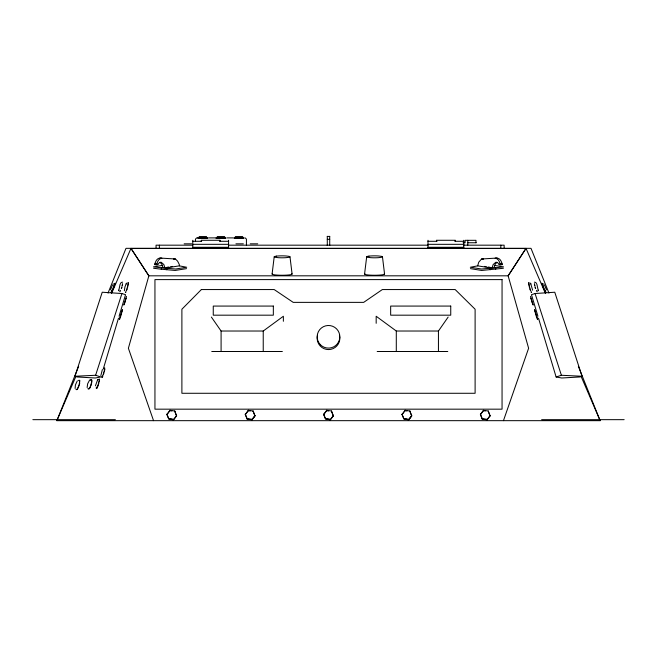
<?xml version="1.0" encoding="UTF-8"?>
<svg xmlns="http://www.w3.org/2000/svg" width="657" height="657" viewBox="0 0 657 657"><rect width="100%" height="100%" fill="white"/><g stroke="black" fill="none" stroke-linecap="round" stroke-linejoin="round"><path stroke-width="0.99" d="M186.547 268.631L175.14 270.454L161.326 269.214L161.326 267.769L153.459 266.865L162.148 265.469M166.722 269.731L166.722 268.286L161.326 267.769M175.427 258.989L159.955 258.053C156.76 258.226 155.249 261.88 154.756 264.631L157.795 264.631L159.051 263.03A5.979 3.638 -84.5 0 1 161.22 262.283L163.831 264.525L164.981 268.113L179.336 265.855L179.336 264.557L177.612 261.158L175.427 258.989L173.514 258.809L174.277 259.375M124.37 290.78L124.904 287.002L126.284 283.643M100.841 375.64L102.361 369.595M118.818 290.764L118.753 290.139M118.736 290.591L120.091 284.358L121.175 282.51L122.629 282.132M534.502 309.833L535.036 312.272M534.732 309.759L537.697 319.302M272.097 274.035L274.199 256.821M364.569 274.035L366.672 256.821M95.413 385.84L97.762 379.401L97.523 379.787M156.67 264.812C157.163 262.069 158.674 258.406 161.868 258.234L159.955 258.053M477.664 265.855L478.756 262.168L481.573 258.989L497.045 258.053C500.24 258.226 501.751 261.88 502.244 264.631L499.205 264.631L497.949 263.03A5.979 3.638 84.5 0 0 495.78 262.283L493.169 264.525L492.019 268.113L477.664 265.855L470.33 267.259L481.474 269.017L493.933 267.933L495.082 264.344L496.979 262.324M126.481 296.34L123.754 305.086M121.964 312.272L122.498 309.833M125.955 299.321L126.275 298.163M103.231 369.135L118.49 318.202M119.081 316.239L125.536 294.689L121.931 293.531L102.229 292.234L74.964 376.256L77.206 376.978L95.265 377.997L100.891 376.978L95.61 375.27L74.964 376.256M121.627 313.43L120.141 318.021M125.586 300.561L124.822 302.943M110.532 289.844L110.787 289.121M115.336 283.438L114.926 284.629M95.61 375.27L121.931 293.531M503.451 420.669L528.614 348.243L508.14 275.817L526.011 248.33L545.458 293.531M111.608 291.01L111.181 292.365L115.123 283.183L113.957 285.475M124.198 304.684L124.477 303.928M578.365 366.392L600.137 420.669L56.863 420.669L78.635 366.392M108.044 293.079L125.996 248.33L531.004 248.33L548.956 293.079M111.017 288.546L111.591 287.15M114.548 285.581L113.587 287.881M56.863 420.669L75.9 376.404M111.542 293.531L130.989 248.33L148.86 275.817L128.386 348.243L153.549 420.669M538.182 290.764L538.247 290.139M119.648 319.228L119.853 318.768M111.912 286.436L112.478 285.187M113.07 289.072L111.526 292.308M126.095 283.972L126.604 283.101M438.441 351.495L438.441 331.021L448.14 317.076M77.312 380.822L75.391 385.002L75.12 388.509M119.303 319.302L122.268 309.759M166.903 414.6L169.925 410.313L174.778 410.995L176.61 415.963M171.871 410.986L169.925 410.715L166.903 414.526L168.734 419.092L173.588 419.774L176.61 415.487M245.275 414.6L248.297 410.313L253.15 410.995L254.982 415.963L251.96 419.774L247.106 419.01L245.275 414.526L248.297 410.715L250.243 410.986M251.96 419.774L254.982 415.487M251.96 419.7L254.982 415.889L253.15 411.397M323.646 414.6L326.669 410.313L331.522 410.995L333.354 415.963M326.069 411.471L323.646 414.526L325.478 419.01L330.331 419.774L333.354 415.889L331.522 411.397M330.331 419.774L333.354 415.487M402.018 414.6L405.041 410.313L409.894 410.995L411.725 415.963M406.987 410.986L405.041 410.715L402.018 414.526L403.85 419.01L408.703 419.774L411.725 415.487M409.303 419.01L411.118 416.727M480.39 414.6L483.412 410.313L488.266 410.995L490.097 415.963M485.359 410.986L483.412 410.715L480.39 414.526L482.222 419.092L487.075 419.774L490.097 415.487M487.075 419.774L490.097 415.889L488.636 412.292M112.922 284.374L113.39 283.808M89.681 379.935L87.66 383.737L87.135 387.523M482.723 259.375L483.486 258.809L481.573 258.989M211.39 317.076L221.089 331.021L263.235 331.021L283.364 316.255L283.364 321.289M538.51 318.202L556.109 376.978L561.735 377.997L579.794 376.978L582.036 376.256L554.771 292.234L535.069 293.531L531.464 294.689L537.919 316.239M556.109 376.978L561.39 375.27L582.036 376.256M235.929 243.829L243.345 243.829M199.137 236.545L206.602 236.545M184.165 243.829L191.63 243.829M217.204 236.545L224.678 236.545M235.28 236.545L242.745 236.545M250.243 243.829L257.716 243.829M470.453 268.631L481.671 270.462L503.393 268.27M153.607 268.27L161.326 269.214M154.756 264.631L157.795 264.631M166.894 267.333L168.808 267.029M170.721 266.726L172.635 266.422M493.933 267.933L503.549 266.89L494.852 265.469M497.045 258.053L495.132 258.234C498.326 258.406 499.837 262.069 500.33 264.812M500.092 263.597L502.005 263.416M499.205 264.631L502.244 264.631M534.371 282.132L535.825 282.51L536.909 284.358L538.264 290.591M327.285 236.421L329.715 236.421M197.502 237.891L196.681 237.891L195.458 239.107L195.458 241.127M197.872 237.891L207.867 237.891M208.811 237.891L225.934 237.891M227.223 237.891L233.071 237.891M234.015 237.891L244.01 237.891M197.872 238.138L207.867 238.138M215.948 238.138L225.934 238.138M234.015 238.138L244.01 238.138M327.285 239.337L329.715 239.337M192.772 241.291L201.576 241.291M228.579 241.291L219.775 241.291L219.775 240.281L201.576 240.281L201.576 241.431M427.978 241.291L436.782 241.291M463.785 241.291L454.981 241.291L454.981 240.281L436.782 240.281L436.782 241.431M463.07 242.745L465.115 242.745L465.115 240.322L475.964 240.322L475.964 242.745M467.792 242.745L476.202 242.745M192.772 244.33L228.579 244.33M427.978 244.33L463.785 244.33M192.772 245.176L156.062 245.176L156.062 248.33M228.562 245.176L428.052 245.176M463.785 245.176L504.133 245.176L504.133 248.33M192.772 247.295L228.579 247.295M427.978 247.295L463.785 247.295M376.174 323.31L376.174 316.255L396.294 331.021L438.441 331.021M211.751 351.495L282.354 351.495M377.175 351.495L447.778 351.495M32.85 419.667L115.361 419.667M541.639 419.667L624.15 419.667M166.722 268.286L175.715 269.009L186.67 267.259L179.336 265.855M154.995 263.416L156.908 263.597M480.39 414.124L482.222 418.616L487.075 419.297M402.018 414.124L403.85 418.616L408.703 419.297M326.669 410.715L328.615 410.986M323.646 414.124L325.478 418.616L330.331 419.297M330.331 419.7L325.478 418.616M245.275 414.124L247.106 418.616L251.96 419.297M166.903 414.124L168.734 418.616L173.588 419.297M484.365 266.422L486.279 266.726M488.192 267.029L490.106 267.333M160.021 262.324L161.918 264.344L163.067 267.933M245.201 237.891L246.424 239.107L246.424 245.176M543.61 283.808L544.078 284.374M530.716 283.643L532.63 290.213M530.396 283.101L530.905 283.972M545.474 292.308L543.93 289.072M544.522 285.187L545.088 286.436M543.043 285.475L541.877 283.183L545.819 292.365L545.392 291.01M537.147 318.768L537.352 319.228M533.246 305.086L530.519 296.34M581.1 376.404L600.137 420.669M545.409 287.15L545.983 288.546M543.413 287.881L542.452 285.581M409.894 411.397L411.725 415.889L408.703 419.7L403.85 418.616M174.778 411.397L176.61 415.889L173.588 419.7L168.734 418.616M532.523 303.928L532.802 304.684M546.213 289.121L546.468 289.844M542.074 284.629L541.664 283.438M536.859 318.021L535.373 313.43M532.178 302.943L531.414 300.561M535.069 293.531L561.39 375.27M530.725 298.163L531.045 299.321M382.464 256.821L384.559 274.035M289.992 256.821L292.094 274.035M495.674 267.769L495.674 269.214M490.278 268.286L490.278 269.731M500.831 245.176L500.831 248.33M488.266 410.995L488.266 411.471M483.412 410.313L483.412 410.789M482.222 418.616L482.222 419.092M467.792 240.322L467.792 245.176M463.785 240.281L463.785 248.33M455.285 240.281L455.285 241.431M436.478 240.281L436.478 241.431M427.978 240.281L427.978 248.33M409.894 410.995L409.894 411.471M405.041 410.313L405.041 410.789M396.294 331.021L396.294 351.495M331.522 410.995L331.522 411.471M329.715 236.348L329.715 245.57M327.285 236.348L327.285 245.57M326.669 410.313L326.669 410.789M263.235 331.021L263.235 351.495M253.15 410.995L253.15 411.471M248.297 410.313L248.297 410.789M247.106 418.616L247.106 419.092M228.579 240.281L228.579 248.33M221.089 331.021L221.089 351.495M220.079 240.281L220.079 241.431M201.272 240.281L201.272 241.431M192.772 240.281L192.772 248.33M174.778 410.995L174.778 411.471M169.925 410.313L169.925 410.789M159.364 245.176L159.364 248.33M384.222 273.723A9.995 1.224 0 0 1 374.564 275.258A9.995 1.224 0 0 1 364.906 273.723M291.749 273.723A9.995 1.224 0 0 1 282.091 275.258A9.995 1.224 0 0 1 272.441 273.723M339.455 335.325A11.35 11.317 0 0 1 328.5 349.573A11.35 11.317 0 0 1 317.545 335.325M78.487 380.633A4.993 1.199 -72.2 0 1 79.086 384.624A4.993 1.199 -72.2 0 1 75.982 389.429M79.735 380.477A4.993 1.199 -72.2 0 1 79.867 381.035M79.727 382.9A4.993 1.199 -72.2 0 1 79.481 384.082M79.127 385.322A4.993 1.199 -72.2 0 1 78.692 386.546M78.208 387.655A4.993 1.199 -72.2 0 1 76.803 389.675M104.233 368.38A4.993 0.509 -73.4 0 1 103.749 372.683A4.993 0.509 -73.4 0 1 101.769 376.675M104.841 369.341A4.993 0.509 -73.4 0 1 104.332 371.509M103.978 372.757A4.993 0.509 -73.4 0 1 103.592 373.989M102.829 376.108A4.993 0.509 -73.4 0 1 102.229 377.299M98.764 379.582A4.993 0.55 -73.6 0 1 99.043 381.175A4.993 0.55 -73.6 0 1 97.064 387.573A4.993 0.55 -73.6 0 1 96.431 387.096M99.536 379.286A4.993 0.55 -73.6 0 1 99.199 381.602M98.911 382.776A4.993 0.55 -73.6 0 1 98.566 384.025M98.18 385.257A4.993 0.55 -73.6 0 1 97.08 388.098M122.58 283.635A4.993 0.55 -73.2 0 1 122.071 285.82M121.717 287.06A4.993 0.55 -73.2 0 1 121.323 288.3M120.543 290.402A4.993 0.55 -73.2 0 1 120.206 291.133M119.935 291.577A4.993 0.55 -73.2 0 1 119.746 291.7M122.596 284.719A4.993 0.55 -73.2 0 1 122.301 285.894M121.947 287.134A4.993 0.55 -73.2 0 1 121.553 288.366M90.477 380.066A4.993 1.199 -73.2 0 1 90.962 384.706A4.993 1.199 -73.2 0 1 87.989 388.353M90.707 380.132A4.993 1.199 -73.2 0 1 91.881 380.855A4.993 1.199 -73.2 0 1 90.773 386.004M90.313 387.121A4.993 1.199 -73.2 0 1 89.368 388.755M127.869 282.814A4.993 0.55 -74.6 0 1 127.844 285.22A4.993 0.55 -74.6 0 1 126.16 291.01M125.84 291.749A4.993 0.55 -74.6 0 1 125.397 292.324M128.279 282.756A4.993 0.55 -74.6 0 1 128.074 285.286M127.811 286.46A4.993 0.55 -74.6 0 1 127.483 287.717M127.121 288.957A4.993 0.55 -74.6 0 1 126.752 290.107M125.807 292.258A4.993 0.55 -74.6 0 1 125.627 292.381M537.254 291.7A4.993 0.55 73.2 0 1 537.065 291.577M536.794 291.133A4.993 0.55 73.2 0 1 536.457 290.402M535.677 288.3A4.993 0.55 73.2 0 1 535.283 287.06M534.929 285.82A4.993 0.55 73.2 0 1 534.42 283.635M535.447 288.366A4.993 0.55 73.2 0 1 535.053 287.134M534.699 285.894A4.993 0.55 73.2 0 1 534.404 284.719M531.603 292.324A4.993 0.55 74.6 0 1 531.16 291.749M530.84 291.01A4.993 0.55 74.6 0 1 529.156 285.22A4.993 0.55 74.6 0 1 529.131 282.814M530.248 290.107A4.993 0.55 74.6 0 1 529.879 288.957M529.517 287.717A4.993 0.55 74.6 0 1 529.189 286.46M528.926 285.286A4.993 0.55 74.6 0 1 528.721 282.756M531.373 292.381A4.993 0.55 74.6 0 1 531.193 292.258M526.011 248.445L508.14 275.817L148.86 275.817L130.989 248.445L526.011 248.445M201.37 289.556L181.89 309.233L181.89 393.28L475.11 393.28L475.11 309.233L455.17 289.556L382.349 289.556L363.674 302.368L293.203 302.368L274.183 289.556L201.37 289.556M276.507 256.123L275.258 256.329A8.081 0.994 0 0 0 275.258 257.306L278.149 257.667A7.818 0.961 0 0 0 286.041 257.667L288.932 257.306A8.081 0.994 0 0 0 288.932 256.329L286.041 255.975A7.818 0.961 0 0 0 278.149 255.975L276.507 256.123M368.979 256.123L367.723 256.329A8.081 0.994 0 0 0 367.723 257.306L370.614 257.667A7.818 0.961 0 0 0 378.514 257.667L381.405 257.306A8.081 0.994 0 0 0 381.405 256.329L378.514 255.975A7.818 0.961 0 0 0 370.614 255.975L368.979 256.123M502.055 279.603L154.945 279.603L154.945 409.171L502.055 409.171L502.055 279.603M273.337 306.072L213.262 306.072L213.262 315.179L273.337 315.179L273.337 306.072M450.743 306.072L390.66 306.072L390.66 315.179L450.743 315.179L450.743 306.072M320.476 344.802A11.35 11.317 0 0 0 339.455 339.726A11.35 11.317 0 0 0 325.56 325.872A11.35 11.317 0 0 0 320.476 344.802"/></g></svg>
